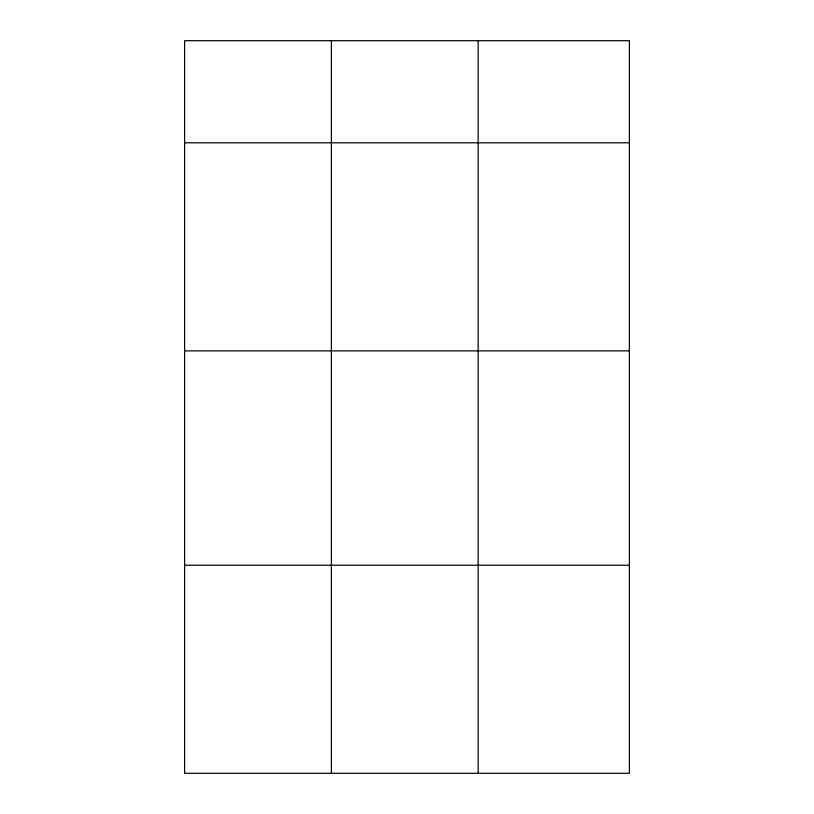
<?xml version="1.0" encoding="UTF-8"?>
<svg xmlns="http://www.w3.org/2000/svg" width="814" height="814" viewBox="0 0 814 814"><rect width="100%" height="100%" fill="white"/><g stroke="black" fill="none" stroke-linecap="round" stroke-linejoin="round"><path stroke-width="1.22" d="M629.395 142.806L629.395 773.3L184.605 773.3L184.605 40.7L629.395 40.7L629.395 142.806L184.605 142.806M184.605 350.865L629.395 350.865M184.605 565.231L629.395 565.231M478.164 40.7L478.164 773.3M331.39 40.7L331.39 773.3"/></g></svg>
